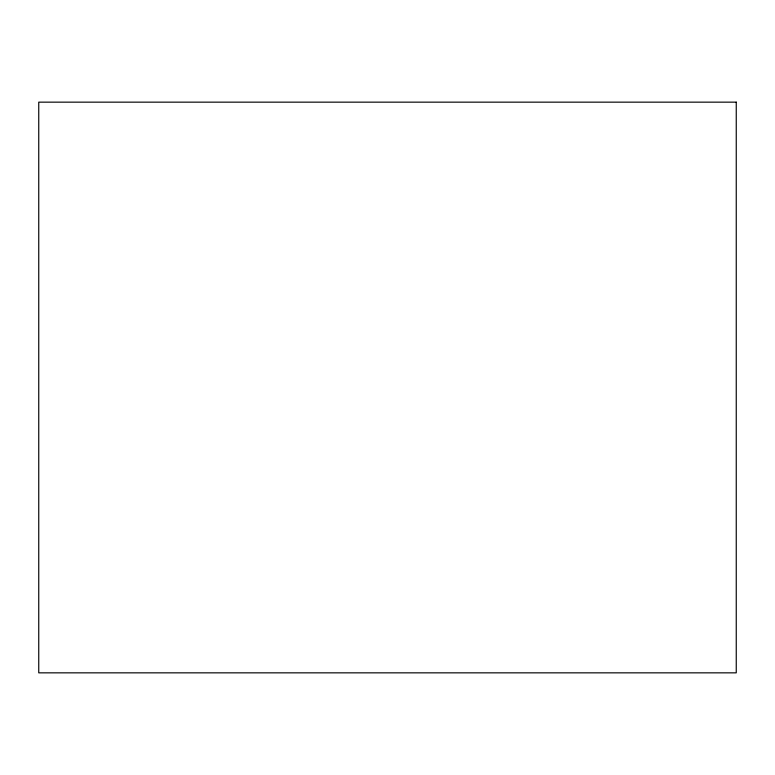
<?xml version="1.0" encoding="UTF-8"?>
<svg xmlns="http://www.w3.org/2000/svg" width="775" height="775" viewBox="0 0 775 775"><rect width="100%" height="100%" fill="white"/><g stroke="black" fill="none" stroke-linecap="round" stroke-linejoin="round"><path stroke-width="1.16" d="M736.25 102.155L38.75 102.155L38.75 672.845L736.25 672.845L736.25 102.155"/></g></svg>
